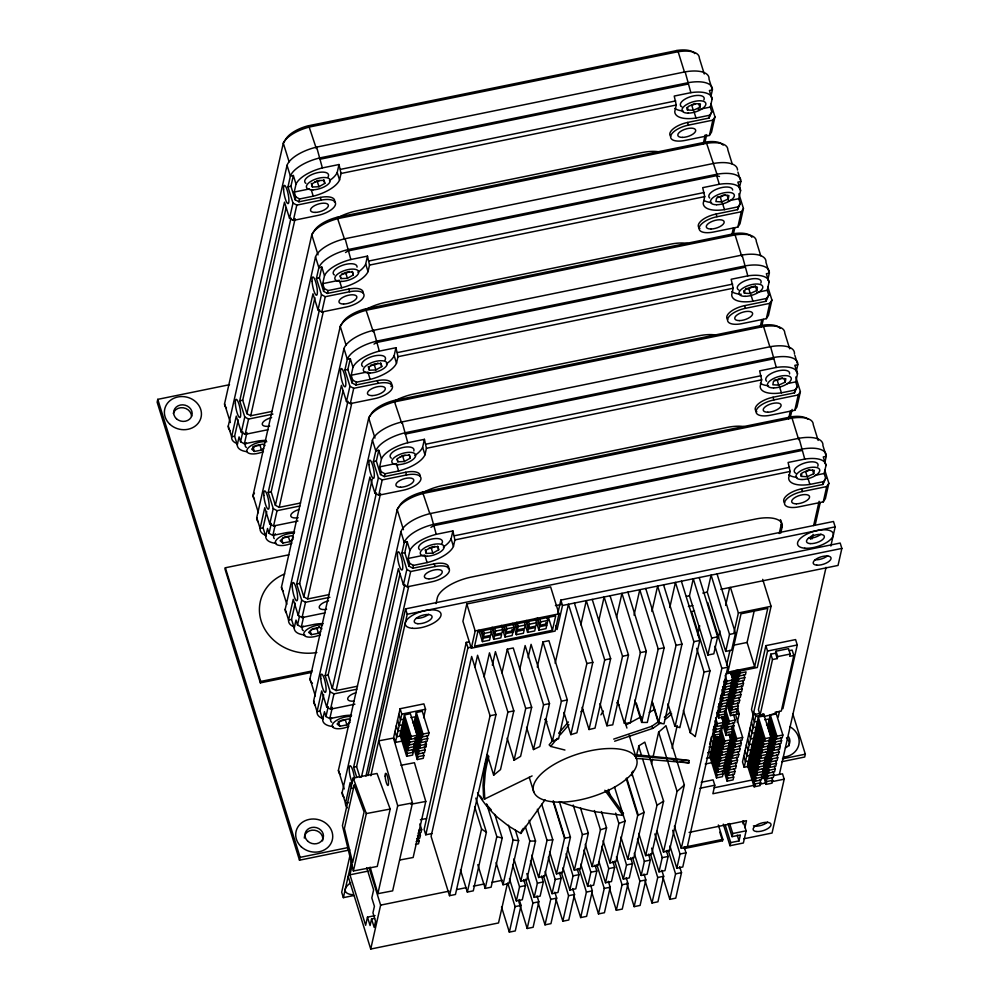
<?xml version="1.0" encoding="UTF-8"?>
<svg xmlns="http://www.w3.org/2000/svg" width="999" height="999" viewBox="0 0 999 999"><rect width="100%" height="100%" fill="white"/><g stroke="black" fill="none" stroke-linecap="round" stroke-linejoin="round"><path stroke-width="1.5" d="M636.463 758.403L688.948 762.886L688.985 760.576L680.319 759.402A119.231 1.711 5 0 0 643.219 755.494L634.877 754.682M687.449 109.977L688.049 106.606L694.542 103.596L700.424 103.946L699.824 107.318L693.331 110.327L687.449 109.977L686.688 107.542M728.296 198.913L728.895 195.554L723.014 195.192L716.52 198.214L715.908 201.573L721.802 201.935L728.296 198.913L727.16 195.28M744.38 293.182L744.992 289.81L751.473 286.8L757.367 287.15L756.767 290.522L750.274 293.531L744.38 293.182L743.631 290.746M785.239 382.118L785.838 378.758L779.944 378.396L773.451 381.418L772.851 384.777L778.745 385.139L785.239 382.118L784.103 378.484M801.323 476.386L801.922 473.014L808.416 470.005L814.31 470.354L813.698 473.726L807.217 476.735L801.323 476.386L800.574 473.963M559.777 801.66A119.231 55.444 19.9 0 0 595.529 811.762L623.001 815.421L623.451 813.423L607.117 790.771M789.372 650.636L792.145 650.074L793.818 655.469L789.66 656.318L790.172 654.045L788.498 648.663L776.023 651.211L775.574 653.196L770.816 654.158L758.428 709.677L760.102 715.072L764.26 714.223L763.748 716.483L776.098 713.96L776.548 711.975M760.102 715.072L772.489 659.552L770.816 654.158M475.811 798.101L486.401 832.179L473.289 890.833L467.345 892.057L460.427 869.829M529.095 820.279L535.539 841.021L526.773 879.919L520.829 881.13L529.845 841.096L525.237 826.273M598.688 621.166L604.12 596.977L622.539 656.256L606.917 725.786L612.749 724.837L628.483 655.032L610.064 595.766M541.745 804.245L552.797 839.809L544.605 876.273L538.661 877.484L531.755 855.256M651.51 763.923L652.534 759.365M653.209 756.343L658.641 732.08A119.505 49.825 -17.3 0 0 665.933 725.649L684.352 784.914L669.417 850.786L663.473 851.997L657.03 831.255M663.473 851.997L677.06 791.358L658.641 732.08M694.53 610.963L691.558 611.563L709.977 670.841L695.229 736.663A119.505 49.825 -17.3 0 0 690.272 732.729L683.366 710.501M707.704 602.534L727.809 667.195L687.25 847.14L681.306 848.351L721.865 668.406L714.959 646.178M229.508 384.69L157.78 399.35L157.143 402.172L299.488 860.189L349.85 849.912M230.357 422.552L224.55 403.871L283.304 143.157L285.702 139.361A24.825 10.352 -17.3 0 1 307.492 125.961L677.934 50.312A24.825 10.352 -17.3 0 1 693.318 52.285M229.121 429.52A29.92 12.475 -17.3 0 1 228.284 426.024L287.038 165.322A29.92 12.475 -17.3 0 1 316.658 147.103L685.152 71.853A29.92 12.475 -17.3 0 1 709.028 79.146L712.374 89.922L710.863 96.641M267.969 429.707L245.13 434.378L241.321 432.28L244.767 416.983L239.735 400.811L284.503 202.173L289.535 218.331L293.344 220.417L317.707 215.447A16.758 6.993 -17.3 0 0 335.477 204.508A16.758 6.993 -17.3 0 0 321.154 200.137L296.79 205.12L292.982 203.034L287.962 186.863L290.384 176.099L287.038 165.322M246.803 451.66A27.935 11.651 -17.3 0 1 237.275 444.817L234.603 436.201L238.262 419.942M272.103 411.401L250.712 415.771L246.903 413.686L242.707 400.212L286.114 207.63M334.503 202.31A16.758 6.993 -17.3 0 0 320.317 197.44L298.926 201.81L295.117 199.725L290.934 186.251L293.356 175.487L290.384 176.099A29.92 12.475 -17.3 0 1 320.005 157.879L688.511 82.63A29.92 12.475 -17.3 0 1 712.374 89.922L709.402 90.522L712.087 99.151L710.301 107.08L711.8 111.925L709.028 118.069L687.637 122.44A16.758 6.993 -17.3 0 0 670.654 136.314M237.275 444.817L239.073 436.888L240.572 441.733L244.38 443.818L258.054 441.034A27.935 11.651 -17.3 0 1 266.184 440.422M295.117 199.725L295.754 196.89L294.243 192.045L296.029 184.116L293.356 175.487M289.535 218.331L292.982 203.034M240.572 441.733L242.807 431.818M246.903 413.686L290.984 218.069M245.13 434.378L248.576 419.068L272.939 414.098M293.344 220.417L296.79 205.12M244.38 443.818L246.94 432.492M250.712 415.771L295.13 218.631M298.926 201.81L299.563 198.976L313.236 196.191A27.935 11.651 -17.3 0 0 339.56 179.995L341.034 173.476L339.011 164.523L322.365 167.919A27.935 11.651 -17.3 0 0 296.029 184.116M288.811 554.807L225.349 567.769L225.025 569.18L260.364 682.879L311.738 672.389M322.365 167.919L316.658 147.103M265.934 535.327A29.92 12.475 -17.3 0 1 260.102 528.409L256.755 517.632L315.509 256.918A29.92 12.475 -17.3 0 1 345.13 238.711L713.623 163.449A29.92 12.475 -17.3 0 1 737.524 169.992M339.56 179.995L337.212 172.452L339.011 164.523M297.964 521.003L273.589 525.973L269.78 523.888L273.239 508.591L268.207 492.42L312.974 293.768L318.007 309.94L321.815 312.025L346.178 307.043A16.758 6.993 -17.3 0 0 363.948 296.116A16.758 6.993 -17.3 0 0 349.625 291.745L325.262 296.715L321.453 294.63L316.421 278.471L318.856 267.695L315.509 256.918M276.423 543.394A27.935 11.651 -17.3 0 1 265.746 536.426L263.074 527.797L266.733 511.55M300.574 502.997L279.183 507.367L275.374 505.282L271.179 491.808L314.922 297.714M363.186 292.944A16.758 6.993 -17.3 0 0 348.788 289.048L327.397 293.419L323.589 291.333L319.393 277.859L321.828 267.095L318.856 267.695A29.92 12.475 -17.3 0 1 348.476 249.488L716.97 174.226A29.92 12.475 -17.3 0 1 740.846 181.518L739.335 188.249M265.746 536.426L267.545 528.483L269.043 533.341L272.852 535.427L286.526 532.629A27.935 11.651 -17.3 0 1 294.655 532.03M323.589 291.333L324.225 288.499L322.714 283.654L324.5 275.712L321.828 267.095M318.007 309.94L321.453 294.63M269.043 533.341L271.278 523.426M275.374 505.282L319.455 309.665M273.589 525.973L277.048 510.676L299.887 506.006M321.815 312.025L325.262 296.715M272.852 535.427L275.087 525.511M279.183 507.367L323.264 311.75M327.397 293.419L328.034 290.584L341.708 287.787A27.935 11.651 -17.3 0 0 368.032 271.603L369.505 265.085L367.47 256.119L350.836 259.528A27.935 11.651 -17.3 0 0 324.5 275.712M282.118 589.522A27.935 11.651 -17.3 0 1 281.493 587.075L340.247 326.361L342.645 322.565A24.825 10.352 -17.3 0 1 364.435 309.166L734.877 233.516A24.825 10.352 -17.3 0 1 751.223 236.326M260.364 682.879L260.689 681.455L225.349 567.769M286.064 612.724A29.92 12.475 -17.3 0 1 285.214 609.24L343.968 348.526A29.92 12.475 -17.3 0 1 373.589 330.307L742.095 255.057A29.92 12.475 -17.3 0 1 765.971 262.35L769.317 273.127L767.806 279.857M368.032 271.603L365.684 264.061L367.47 256.119M324.912 612.911L302.06 617.582L298.251 615.496L301.698 600.187L296.678 584.028L341.446 385.377L346.478 401.536L350.287 403.621L374.65 398.651A16.758 6.993 -17.3 0 0 392.42 387.724A16.758 6.993 -17.3 0 0 378.097 383.341L353.733 388.324L349.925 386.238L344.892 370.067L347.327 359.303L343.968 348.526M304.895 634.989A27.935 11.651 -17.3 0 1 294.218 628.021L291.546 619.405L295.204 603.146M329.046 594.605L307.642 598.975L303.833 596.89L299.65 583.416L343.057 390.834M390.971 386.513A16.758 6.993 -17.3 0 0 377.26 380.656L355.869 385.027L352.06 382.929L347.864 369.468L350.299 358.691L347.327 359.303A29.92 12.475 -17.3 0 1 376.948 341.084L745.441 265.834A29.92 12.475 -17.3 0 1 769.317 273.127L766.345 273.726L769.03 282.355L767.232 290.284L768.743 295.13L765.971 301.273L744.58 305.644A16.758 6.993 -17.3 0 0 727.597 319.518M294.218 628.021L296.004 620.092L297.515 624.937L301.323 627.035L314.997 624.238A27.935 11.651 -17.3 0 1 323.127 623.626M352.06 382.929L352.697 380.095L351.186 375.249L352.972 367.32L350.299 358.691M346.478 401.536L349.925 386.238M297.515 624.937L299.438 616.445M303.833 596.89L347.927 401.273M302.06 617.582L305.519 602.272L329.882 597.302M350.287 403.621L353.733 388.324M301.323 627.035L303.559 617.107M307.642 598.975L351.735 403.359M355.869 385.027L356.506 382.192L370.167 379.395A27.935 11.651 -17.3 0 0 396.503 363.199L397.977 356.693L395.941 347.727L379.308 351.124A27.935 11.651 -17.3 0 0 352.972 367.32M315.322 695.916L309.965 678.683L368.718 417.969L371.116 414.173A24.825 10.352 -17.3 0 1 392.907 400.774L763.336 325.125A24.825 10.352 -17.3 0 1 780.069 328.396M322.877 718.531A29.92 12.475 -17.3 0 1 317.045 711.613L313.686 700.836L372.44 440.122A29.92 12.475 -17.3 0 1 402.06 421.915L770.566 346.653A29.92 12.475 -17.3 0 1 794.442 353.946M396.503 363.199L394.155 355.656L395.941 347.727M354.907 704.208L330.532 709.178L326.723 707.092L330.169 691.795L325.15 675.624L369.917 476.973L374.937 493.144L378.746 495.229L403.121 490.247A16.758 6.993 -17.3 0 0 420.891 479.32A16.758 6.993 -17.3 0 0 406.568 474.95L382.205 479.92L378.396 477.834L373.364 461.675L375.799 450.899L372.44 440.122M333.354 726.598A27.935 11.651 -17.3 0 1 322.689 719.63L320.017 711.013L323.676 694.755M357.517 686.213L336.114 690.571L332.305 688.486L328.122 675.024L372.202 479.395M420.129 476.148A16.758 6.993 -17.3 0 0 405.731 472.252L384.34 476.623L380.519 474.537L376.336 461.063L378.771 450.299L375.799 450.899A29.92 12.475 -17.3 0 1 405.419 432.692L773.913 357.43A29.92 12.475 -17.3 0 1 797.789 364.722L796.265 371.453M322.689 719.63L324.475 711.7L325.986 716.545L329.795 718.631L343.469 715.846A27.935 11.651 -17.3 0 1 351.598 715.234M380.519 474.537L381.168 471.703L379.657 466.858L381.443 458.916L378.771 450.299M374.937 493.144L378.396 477.834M325.986 716.545L328.221 706.63M332.305 688.486L376.398 492.869M330.532 709.178L333.978 693.88L356.83 689.21M378.746 495.229L382.205 479.92M329.795 718.631L332.355 707.292M336.114 690.571L380.544 493.444M384.34 476.623L384.977 473.788L398.638 471.004A27.935 11.651 -17.3 0 0 424.975 454.807L426.436 448.289L424.413 439.335L407.779 442.732A27.935 11.651 -17.3 0 0 381.443 458.916M299.488 860.189L300.125 857.354L157.78 399.35M407.779 442.732L402.06 421.915L401.748 423.326L394.081 400.462M344.243 788.96L338.436 770.279L397.19 509.565L399.575 505.781A24.825 10.352 -17.3 0 1 421.378 492.37L791.807 416.72A24.825 10.352 -17.3 0 1 807.716 419.093M342.994 795.928A29.92 12.475 -17.3 0 1 342.158 792.444L400.911 531.73A29.92 12.475 -17.3 0 1 430.532 513.511L799.038 438.261A29.92 12.475 -17.3 0 1 822.914 445.554L826.26 456.331L824.737 463.061M424.975 454.807L422.627 447.265L424.413 439.335M356.818 777.509L353.621 767.232L398.389 568.581L403.409 584.74L407.217 586.825L431.593 581.855A16.758 6.993 -17.3 0 0 449.363 570.928A16.758 6.993 -17.3 0 0 435.04 566.545L410.664 571.528L406.855 569.442L401.835 553.271L404.258 542.507L400.911 531.73M353.171 777.996L342.432 825.624L353.384 870.978L377.26 866.445L390.184 809.053L377.035 773.476L353.171 777.996L366.321 813.573L353.384 870.978M359.94 777.397L356.593 766.62L399.987 574.038M448.389 568.718A16.758 6.993 -17.3 0 0 434.203 563.861L412.799 568.231L408.991 566.133L404.807 552.672L407.23 541.895L404.258 542.507A29.92 12.475 -17.3 0 1 433.878 524.288L802.384 449.038A29.92 12.475 -17.3 0 1 826.26 456.331L823.288 456.93L825.961 465.559L824.175 473.489L825.686 478.346L822.914 484.478L801.51 488.848A16.758 6.993 -17.3 0 0 784.54 502.722M408.991 566.133L409.627 563.311L408.129 558.453L409.915 550.524L407.23 541.895M403.409 584.74L406.855 569.442M361.463 777.06L404.857 584.477M407.217 586.825L410.664 571.528M365.959 776.111L408.666 586.563M412.799 568.231L413.449 565.397L427.11 562.599A27.935 11.651 -17.3 0 0 453.446 546.416L454.907 539.897L452.884 530.931L436.238 534.328A27.935 11.651 -17.3 0 0 409.915 550.524M350.224 854.37L341.683 892.257L343.369 897.651L353.771 895.529M367.982 775.574L405.557 608.878L833.491 521.49L835.164 526.873L830.843 546.028M343.369 897.651L351.573 861.25M370.829 775.761L407.23 614.273L405.557 608.878M375.05 915.608L367.482 917.157L365.646 925.286L349.95 874.812L352.285 864.497M423.651 717.757L425.562 709.253L423.888 703.87L400.112 708.728L393.731 737.062L395.404 742.444L402.834 740.933M395.404 742.444L401.785 714.11L400.112 708.728M404.445 714.922L403.808 717.757L410.502 739.31L416.446 738.099L417.082 735.264L410.389 713.711L404.445 714.922L411.138 736.475L410.502 739.31M436.014 603.596L437.387 597.539A32.055 13.362 -17.3 0 1 470.292 577.297L755.581 519.043A31.044 12.937 -17.3 0 1 782.117 527.135L780.743 533.191M453.446 546.416L451.098 538.873L452.884 530.931M416.333 712.487L415.696 715.321L422.39 736.875L428.334 735.664L428.971 732.829L422.277 711.276L416.333 712.487L423.027 734.053L422.39 736.875M406.668 756.305L407.305 753.483L400.611 731.917L399.975 734.752L406.668 756.305L412.612 755.094L413.249 752.259L412.362 749.387M407.954 750.649L408.591 747.814L401.885 726.261L401.248 729.095L407.954 750.649L413.886 749.425L414.535 746.59L413.636 743.718M409.228 744.979L409.865 742.145L403.159 720.591L402.522 723.426L409.228 744.979L415.172 743.768L415.809 740.933L414.91 738.049M374.6 918.368L371.566 918.993L370.092 925.549L367.482 917.157M377.884 893.668L397.702 805.731L378.696 740.858L393.469 738.061L412.462 802.934L392.657 890.858L377.884 893.668L370.117 867.12M507.392 883.578L498.526 922.951L370.729 949.05L380.631 905.131L369.118 868.056M422.964 752.634L423.863 755.506L423.226 758.341L417.282 759.552L417.919 756.718L413.898 743.78M424.25 746.965L425.137 749.837L424.5 752.672L418.556 753.883L419.193 751.048L415.172 738.111M425.524 741.295L426.423 744.168L425.774 747.002L419.83 748.214L420.479 745.379L413.773 723.825L416.745 723.226M421.116 742.544L421.753 739.71L415.047 718.156L414.41 720.991L421.116 742.544L427.06 741.333L427.697 738.498L426.798 735.626M466.808 603.995L462.912 621.278L471.291 648.214L555.094 631.106L558.99 613.823L550.611 586.875L466.808 603.995L475.187 630.931L471.291 648.214M401.024 765.271L414.448 762.724L425.786 801.435L413.149 857.492L399.725 860.027M418.231 838.099L419.13 840.971L418.494 843.805L415.522 844.405M419.068 830.993L420.404 835.301L419.767 838.136L416.795 838.748M419.892 823.888L421.678 829.632L421.041 832.467L418.069 833.079M469.28 641.77L466.258 642.382L424.113 829.407L425.786 834.802L431.855 833.566M425.786 834.802L467.932 647.764L466.258 642.382M474.862 667.357L477.584 655.257L496.003 714.535L455.457 894.48L449.513 895.691L431.093 836.425L471.64 656.48L490.059 715.746L449.513 895.691M483.179 638.224L490.309 636.763L489.547 640.159L482.417 641.62L483.179 638.224L480.981 631.131M484.265 633.403L491.396 631.942L490.634 635.352L483.504 636.8L484.265 633.403L483.379 630.569M484.053 676.872L489.473 652.834L507.892 712.1L493.668 775.199L500.499 769.605L513.836 710.888L495.417 651.623L492.332 665.172M494.468 635.913L501.61 634.452L500.836 637.861L493.706 639.31L494.468 635.913L491.833 627.409M495.554 631.093L502.697 629.645L501.923 633.041L494.792 634.502L495.554 631.093L494.68 628.259M512.012 629.32L512.899 632.155L512.137 635.551L504.994 637.012L505.769 633.603L503.558 626.523M506.855 628.796L513.986 627.335L513.211 630.731L506.081 632.192L506.855 628.796L505.969 625.961M501.96 672.876L507.305 649.188L513.249 647.976L531.668 707.255L520.604 756.355L514.048 760.264L507.142 738.036M517.057 631.306L524.188 629.845L523.426 633.241L516.296 634.702L517.057 631.306L514.86 624.213M518.144 626.485L525.274 625.024L524.512 628.433L517.382 629.882L518.144 626.485L516.82 622.227M467.345 892.057L481.555 828.958L474.65 806.73M528.346 628.995L535.489 627.534L534.715 630.943L527.584 632.392L528.346 628.995L526.148 621.902M529.433 624.175L536.563 622.727L535.801 626.123L528.671 627.584L529.433 624.175L528.558 621.341M519.755 669.405L525.137 645.554L543.556 704.819L533.478 749.55L539.822 746.553L549.5 703.608L531.081 644.343L528.071 657.667M545.891 622.402L546.778 625.237L546.016 628.633L538.873 630.094L539.647 626.685L537 618.181M546.977 617.582L547.864 620.416L547.09 623.813L539.959 625.274L540.734 621.878L539.847 619.03M494.817 814.385L502.185 838.086L491.121 887.199L485.177 888.411L496.84 836.613L486.713 804.008M514.048 760.264L525.724 708.466L507.305 649.188M537.275 667.12L542.969 641.907L548.913 640.696L567.332 699.962L558.566 738.86L552.347 741.233L545.442 719.005M552.435 630.294L555.694 615.846L477.834 631.743L474.575 646.191L552.435 630.294L548.476 617.532M557.792 613.636L560.839 600.087L840.184 543.044L841.857 548.426L838.036 565.434L720.828 589.36M560.839 600.087L562.512 605.481L557.092 629.557L555.831 625.524M712.087 99.151A27.935 11.651 -17.3 0 0 690.871 92.67L674.225 96.066L676.248 105.02L674.775 111.538A27.935 11.651 -17.3 0 0 696.003 118.019L709.665 115.235L711.8 111.925M515.397 830.244L518.618 840.621L508.941 883.553L502.997 884.764L513.086 840.047L508.479 825.224M555.157 663.261L568.456 604.258L586.875 663.536L570.854 734.64L576.91 732.804L592.819 662.325L574.4 603.046M690.871 92.67L685.152 71.853M519.193 899.487L521.028 905.419L515.284 930.918L509.34 932.142L515.084 906.63L507.717 882.929M523.663 879.657L525.499 885.589L522.302 899.749L516.358 900.961L519.555 886.8L512.649 864.572M552.347 741.233L561.388 701.186L542.969 641.907M580.831 624.837L586.288 600.624L604.707 659.889L589.023 729.532L595.004 728.146L610.651 658.678L592.232 599.412M703.196 143.981L705.244 134.877M709.028 118.069L709.665 115.235M537.012 895.853L538.861 901.772L533.116 927.284L527.172 928.496L532.917 902.996L525.549 879.282M541.483 876.011L543.331 881.942L540.134 896.115L534.19 897.327L537.387 883.153L530.481 860.926M538.661 877.484L547.027 840.371L537.362 809.252M704.982 142.195L706.693 134.615M712.836 120.155L688.473 125.125A16.758 6.993 -17.3 0 0 670.704 136.051A16.758 6.993 -17.3 0 0 685.027 140.434L709.39 135.452L712.836 120.155L714.972 116.846L710.863 103.621M714.972 116.846L711.525 132.155L709.39 135.452M740.559 190.747A27.935 11.651 -17.3 0 0 719.33 184.266L702.697 187.662L704.72 196.628L703.246 203.147A27.935 11.651 -17.3 0 0 724.475 209.628L738.136 206.83L740.271 203.534L738.773 198.689L740.559 190.747L737.874 182.13L740.846 181.518M554.845 892.207L556.693 898.138L550.948 923.638L545.004 924.849L550.749 899.35L543.381 875.636M559.315 872.377L561.163 878.296L557.966 892.469L552.022 893.68L555.219 879.52L548.314 857.292M559.378 801.598L570.429 837.162L562.437 872.626L556.493 873.85L564.522 838.198L553.009 801.161M616.52 617.432L621.952 593.344L640.371 652.609L624.425 723.388L630.207 722.901L646.316 651.398L627.896 592.12M572.677 888.573L574.525 894.492L568.768 920.004L562.824 921.215L568.581 895.703L561.213 872.002M577.147 868.73L578.995 874.662L575.799 888.823L569.855 890.047L573.051 875.873L566.146 853.646M580.506 808.004L588.336 833.191L580.269 868.993L574.325 870.204L582.392 834.652L573.176 805.019M634.04 615.172L639.785 589.697L658.204 648.963L641.658 722.414L647.315 722.452L664.148 647.752L645.729 588.486M732.005 234.066L733.366 227.997M699.912 228.559A16.758 6.993 -17.3 0 1 701.148 220.879A16.758 6.993 -17.3 0 1 716.108 214.036L737.499 209.665L738.136 206.83M733.453 233.803L734.814 227.735M740.271 203.534L737.499 209.665M590.509 884.927L592.357 890.858L586.6 916.358L580.656 917.569L586.413 892.07L579.045 868.356M594.979 865.084L596.828 871.016L593.631 885.189L587.687 886.4L590.884 872.227L583.965 849.999M601.485 811.55L606.555 827.859L598.101 865.346L592.157 866.558L600.449 829.794L594.455 810.526M741.308 211.751L716.945 216.733A16.758 6.993 -17.3 0 0 699.175 227.66A16.758 6.993 -17.3 0 0 713.498 232.03L737.861 227.06L741.308 211.751L743.443 208.454L738.873 193.756M651.885 611.488L657.617 586.051L676.036 645.329L658.503 723.126L664.01 723.825L681.98 644.118L663.561 584.84M743.443 208.454L739.997 223.751L737.861 227.06M769.03 282.355A27.935 11.651 -17.3 0 0 747.801 275.874L731.168 279.27L733.191 288.224L731.718 294.742A27.935 11.651 -17.3 0 0 752.934 301.223L766.608 298.439L768.743 295.13M608.341 881.28L610.177 887.212L604.432 912.711L598.488 913.935L604.245 888.423L596.865 864.722M612.812 861.45L614.647 867.382L611.463 881.543L605.519 882.754L608.716 868.593L601.798 846.365M614.51 786.937L625.099 821.016L615.933 861.712L609.989 862.924L618.881 823.476L615.646 813.111M747.801 275.874L742.095 255.057M631.905 775.611L632.904 771.166M636.251 756.343L638.985 745.729A119.505 49.825 -17.3 0 0 644.805 742.107L663.598 801.123L651.598 854.42L645.654 855.644L638.736 833.416M669.78 607.554L675.449 582.417L693.868 641.683L675.174 726.186A119.505 49.825 -17.3 0 1 679.832 727.672L699.812 640.471L681.38 581.206M626.173 877.646L628.009 883.566L622.265 909.078L616.321 910.289L622.065 884.789L614.697 861.076M630.644 857.804L632.479 863.735L629.295 877.909L623.351 879.12L626.535 864.947L620.092 844.205M631.63 772.352L644.068 812.349L633.766 858.066L627.822 859.277L637.687 815.484L626.173 778.446M707.866 655.044L689.447 595.779L693.269 578.771L711.7 638.049L707.866 655.044L713.81 653.833L717.644 636.825L699.213 577.559M760.476 325.674L761.837 319.605M765.971 301.273L766.608 298.439M761.588 326.923L763.286 319.343M769.779 303.359L745.416 308.329A16.758 6.993 -17.3 0 0 727.634 319.268A16.758 6.993 -17.3 0 0 741.957 323.639L766.333 318.656L769.779 303.359L771.915 300.062L767.806 286.825M644.005 874L645.841 879.932L640.097 905.431L634.153 906.642L639.897 881.143L632.529 857.429M648.476 854.17L650.312 860.089L647.127 874.262L641.183 875.474L644.367 861.313L637.462 839.085M645.654 855.644L657.005 805.231L642.732 759.302M771.915 300.062L768.468 315.359L766.333 318.656M672.09 748.251L677.197 725.574M697.652 634.84L699.687 625.774M725.699 651.41L707.267 592.132L711.101 575.137L729.532 634.402L725.699 651.41L731.643 650.187L735.464 633.191L717.045 573.913M797.489 373.951A27.935 11.651 -17.3 0 0 776.273 367.47L759.64 370.866L761.663 379.832L760.189 386.351A27.935 11.651 -17.3 0 0 781.405 392.832L795.079 390.035L797.214 386.738L795.704 381.893L797.489 373.951L794.817 365.334L797.789 364.722M776.273 367.47L770.566 346.653M661.837 870.366L663.673 876.285L657.929 901.797L651.985 903.009L657.729 877.497L650.361 853.795M666.308 850.524L668.144 856.455L664.947 870.616L659.003 871.84L662.2 857.666L654.832 833.953M690.272 732.729L704.033 672.052L696.665 648.339M718.244 638.286L719.917 630.819M725.636 605.444L729.682 587.524M679.67 866.72L681.505 872.651L675.761 898.151L669.817 899.362L675.561 873.863L668.194 850.149M684.14 846.877L685.976 852.809L682.779 866.982L676.835 868.193L680.032 854.02L672.664 830.319M726.61 665.222L729.982 650.299M734.015 632.379L738.386 612.974L730.456 587.449M709.702 744.193L710.339 741.358L714.797 740.446M710.651 739.934L711.3 737.1M713.411 752.896L710.439 753.496L709.802 756.33L716.495 777.884L722.439 776.673L723.076 773.838L722.19 770.966M719.867 730.956L720.754 733.828L720.117 736.663L714.173 737.874L714.809 735.039L713.024 729.295M721.141 725.286L722.027 728.159L721.39 730.993L715.446 732.205L716.083 729.37L714.747 725.062M721.528 716.745L723.313 722.489L722.677 725.324L716.733 726.535L717.369 723.701L715.584 717.956M724.337 711.113L725.224 713.985L724.587 716.82L718.643 718.044L719.28 715.209L717.944 710.888M725.611 705.444L726.498 708.328L725.861 711.163L719.917 712.374L720.554 709.54L718.768 703.796M726.885 699.787L727.784 702.659L727.147 705.494L721.203 706.705L721.84 703.87L720.054 698.126M728.159 694.118L729.058 696.99L728.421 699.824L722.477 701.036L723.114 698.201L721.778 693.893M729.445 688.448L730.331 691.32L729.695 694.155L723.751 695.366L724.387 692.532L722.602 686.788M730.719 682.779L731.618 685.651L730.968 688.486L725.024 689.697L725.674 686.862L723.888 681.118M730.656 672.802L732.891 679.982L732.255 682.816L726.31 684.028L726.947 681.193L725.162 675.449M788.598 418.793L790.309 411.213M755.531 410.377A16.758 6.993 -17.3 0 1 773.039 397.24L794.442 392.869L795.079 390.035M790.396 417.008L792.107 409.428M797.214 386.738L794.442 392.869M798.251 394.955L773.888 399.937A16.758 6.993 -17.3 0 0 756.106 410.864A16.758 6.993 -17.3 0 0 770.429 415.234L794.804 410.264L798.251 394.955L800.386 391.658L795.816 376.96M800.386 391.658L796.94 406.968L794.804 410.264M701.223 782.279L713.111 779.857L714.784 785.239L712.874 793.743L755.356 785.064M716.495 777.884L717.132 775.049L710.439 753.496M717.769 772.215L718.406 769.38L711.713 747.826L711.076 750.661L717.769 772.215L723.713 771.003L724.35 768.169L723.463 765.296M719.055 766.545L719.692 763.723L712.986 742.17L712.349 744.992L719.055 766.545L724.999 765.334L725.636 762.499L724.737 759.627M720.329 760.888L720.966 758.054L714.273 736.5L713.623 739.335L720.329 760.888L726.273 759.665L726.91 756.83L726.011 753.958M727.297 748.288L728.184 751.173L727.547 754.008L721.603 755.219L722.24 752.384L717.332 736.575M728.571 742.632L729.47 745.504L728.82 748.338L722.876 749.55L723.526 746.715L719.954 735.214M728.958 734.09L730.744 739.834L730.107 742.669L724.163 743.88L724.799 741.046L720.779 728.109M731.755 728.521L732.642 731.405L732.005 734.24L726.061 735.451L726.698 732.617L721.79 716.807M733.029 722.864L733.915 725.736L733.278 728.571L727.334 729.782L727.971 726.947L724.4 715.446M733.416 714.322L735.202 720.067L734.552 722.901L728.621 724.113L729.258 721.278L725.686 709.789M737.549 708.441L739.223 713.823L730.531 715.609L731.168 712.774L727.147 699.849M737.499 703.021L738.386 705.893L737.749 708.728L731.805 709.939L732.442 707.105L728.421 694.18M738.773 697.352L739.672 700.224L739.023 703.059L733.091 704.27L733.728 701.448L729.707 688.511M740.047 691.683L740.946 694.555L740.309 697.389L734.365 698.613L735.002 695.779L730.981 682.841M741.333 686.013L742.22 688.898L741.583 691.733L735.639 692.944L736.275 690.109L730.918 672.864M742.607 680.356L743.493 683.229L742.856 686.063L736.912 687.275L737.549 684.44L733.541 671.503M743.88 674.687L744.779 677.559L744.143 680.394L738.199 681.605L738.835 678.771L736.151 670.154M740.109 673.101L746.053 671.89L745.416 674.725L739.472 675.936L740.109 673.101L739.223 670.229M754.632 666.695L767.781 608.329L741.033 613.786L727.884 672.165L754.632 666.695L747.09 642.457L754.183 611.013M825.961 465.559A27.935 11.651 -17.3 0 0 804.744 459.078L788.099 462.475L790.134 471.441L788.661 477.959A27.935 11.651 -17.3 0 0 809.877 484.428L823.551 481.643L825.686 478.346M736.475 714.397L737.112 711.563L736.226 708.691M779.232 533.528L781.268 524.45A31.044 12.937 -17.3 0 0 781.131 521.116M737.299 722.327L739.223 713.823M732.791 774.2L733.691 777.085L733.054 779.907L727.11 781.131L727.747 778.296L723.726 765.359M734.078 768.543L734.964 771.415L734.327 774.25L728.383 775.461L729.02 772.627L724.999 759.69M735.351 762.874L736.238 765.746L735.601 768.581L729.657 769.792L730.294 766.957L726.285 754.02M736.625 757.205L737.524 760.077L736.887 762.911L730.943 764.123L731.58 761.288L727.559 748.363M737.899 751.535L738.798 754.407L738.161 757.242L732.217 758.453L732.854 755.619L728.833 742.694M739.185 745.866L740.072 748.738L739.435 751.573L733.491 752.784L734.128 749.949L729.22 734.153M740.459 740.197L741.358 743.069L740.709 745.903L734.764 747.115L735.414 744.292L731.83 732.791M735.926 715.846L742.632 737.399L741.995 740.234L736.051 741.458L736.688 738.623L732.667 725.686M804.744 459.078L799.038 438.261L798.713 439.672L792.02 418.119L790.659 416.883M762.699 579.358L771.078 606.293L757.279 667.507L726.073 673.875M782.891 708.741L797.264 644.979L795.591 639.585L765.871 645.654L751.498 709.415L753.171 714.809L759.115 713.586M684.278 848.563L722.489 840.771L722.814 839.347L718.343 824.974M753.683 712.299L742.507 761.9L744.18 767.282L748.638 766.37M753.171 714.809L767.544 651.048L765.871 645.654M744.18 767.282L755.681 716.271L754.844 713.586M752.359 756.156L749.387 756.755L748.75 759.59L755.456 781.143L761.4 779.932L762.037 777.097L761.138 774.225M757.467 733.478L754.495 734.09L753.858 736.925L760.564 758.478L766.508 757.267L767.145 754.432L766.245 751.56M758.328 717.082L757.692 719.917L764.397 741.47L770.341 740.259L770.978 737.424L764.272 715.871L758.328 717.082L765.034 738.636L764.397 741.47M743.044 820.878L746.128 830.806L743.381 842.994L729.994 845.716L730.706 842.607L725.336 825.361M730.706 842.607L739.023 840.908L740.359 834.952L732.042 836.65L732.742 833.541L729.62 823.476M772.489 659.552L777.247 658.578L777.697 656.593L776.023 651.211M742.894 823.788L743.543 820.953M744.892 827.759L746.49 820.666L689.073 832.404M754.17 786.812L754.807 783.978L748.114 762.424L747.477 765.259L754.17 786.812L760.114 785.601L760.751 782.766L759.864 779.894M755.456 781.143L756.093 778.308L749.387 756.755M756.73 775.474L757.367 772.652L750.674 751.098L750.024 753.92L756.73 775.474L762.674 774.262L763.311 771.428L762.412 768.556M758.004 769.817L758.641 766.982L751.947 745.429L751.31 748.263L758.004 769.817L763.948 768.593L764.585 765.758L763.698 762.886M759.277 764.148L759.927 761.313L753.221 739.76L752.584 742.594L759.277 764.148L765.222 762.936L765.871 760.102L764.972 757.217M760.564 758.478L761.201 755.644L754.495 734.09M761.837 752.809L762.474 749.974L755.781 728.421L755.144 731.256L761.837 752.809L767.781 751.598L768.418 748.763L767.532 745.891M763.111 747.14L763.748 744.305L757.055 722.752L756.418 725.586L763.111 747.14L769.055 745.928L769.692 743.094L768.805 740.222M810.576 539.21L811.263 536.176M813.648 525.561L819.118 501.298M822.914 484.478L823.551 481.643M812.025 538.936L813.049 534.39M815.109 525.287L820.229 502.547M826.722 486.563L802.347 491.545A16.758 6.993 -17.3 0 0 784.577 502.472A16.758 6.993 -17.3 0 0 798.9 506.843L823.276 501.86L826.722 486.563L828.858 483.266L824.749 470.029M828.858 483.266L825.411 498.563L823.276 501.86M778.171 717.095L779.457 711.425M793.818 655.469L781.305 711.013L774.999 712.337M771.752 777.472L772.639 780.344L772.002 783.179L766.058 784.39L766.695 781.555L762.687 768.618M773.026 771.802L773.925 774.675L773.288 777.509L767.344 778.721L767.981 775.886L763.96 762.949M774.3 766.133L775.199 769.005L774.562 771.84L768.618 773.051L769.255 770.217L765.234 757.292M775.586 760.464L776.473 763.336L775.836 766.171L769.892 767.382L770.529 764.547L766.508 751.623M776.86 754.794L777.746 757.667L777.11 760.501L771.166 761.713L771.815 758.878L767.794 745.953M778.134 749.125L779.033 751.997L778.396 754.832L772.452 756.043L773.089 753.221L769.068 740.284M779.42 743.456L780.306 746.328L779.67 749.163L773.726 750.386L774.362 747.552L767.669 725.998M774.999 744.717L775.636 741.882L768.943 720.329L768.306 723.164L774.999 744.717L780.943 743.506L781.58 740.671L780.694 737.786M776.285 739.048L776.922 736.213L770.217 714.66L769.58 717.494L776.285 739.048L782.217 737.836L782.866 735.002L776.161 713.448M779.395 774.35L826.048 567.345M773.413 775.649L782.517 773.788L784.19 779.183L772.052 833.029L743.83 838.785M792.856 714.035L805.331 754.183L804.694 757.017L781.792 761.7M600.923 714.884L603.246 710.926M254.458 493.206L253.022 495.467L258.379 512.712M521.653 830.731L523.439 828.246M477.522 792.657A119.231 98.676 -1.1 0 0 497.989 817.719L508.853 826.21L520.904 833.466L545.054 799.812M552.934 740.209L549.15 744.842L550.711 746.428L564.934 750.037M550.711 746.428L557.33 738.323M558.616 733.254L568.381 721.977M560.177 734.839L568.968 724.7M264.985 445.654L263.174 444.118L256.069 445.479L251.673 449.138L254.383 451.448L261.501 450.087L263.699 448.251M293.456 537.262L291.646 535.726L284.54 537.087L280.145 540.746L282.854 543.044L289.972 541.683L293.256 538.936M311.238 629.532L316.933 628.433L319.131 626.61M321.928 628.858L320.117 627.335L312.999 628.683L308.616 632.355L311.326 634.652L318.431 633.291L320.629 631.455M350.387 720.466L348.576 718.93L341.471 720.291L337.088 723.95L339.797 726.248L346.903 724.887L350.199 722.152M664.31 717.22L666.52 715.509A119.231 15.647 -26.3 0 0 670.741 711.85M665.284 719.33L667.494 717.619A119.231 15.647 -26.3 0 0 671.703 713.96M613.686 739.11L651.835 726.273L658.741 721.44M614.647 741.221L652.809 728.383L660.851 722.739M663.598 801.123L663.224 801.373A119.505 49.825 -17.3 0 1 657.404 804.994L657.005 805.231M345.517 252.522L348.151 250.899L716.658 175.649L719.48 176.511M373.988 344.118L376.623 342.507L745.129 267.245M430.931 527.335L433.566 525.711L802.072 450.449M314.835 181.98L319.78 180.532M318.943 186.726L324.812 183.379L324.163 180.332L317.657 180.619L311.788 183.966L312.437 187.013L318.943 186.726L317.445 181.868M342.008 273.651L345.904 273.476L349.425 271.466M347.415 278.321L353.284 274.987L352.635 271.94L346.129 272.228L340.259 275.562L340.909 278.609L347.415 278.321L345.904 273.476M370.479 365.247L374.375 365.072L377.897 363.074M375.886 369.93L381.755 366.583L381.106 363.536L374.6 363.823L368.731 367.17L369.38 370.217L375.886 369.93L374.375 365.072M400.249 456.793L405.194 455.344M404.358 461.526L410.227 458.191L409.578 455.144L403.059 455.432L397.202 458.766L397.852 461.813L404.358 461.526L402.847 456.68M428.721 548.401L431.318 548.276L434.84 546.278M432.829 553.134L438.686 549.787L438.049 546.74L431.531 547.027L425.674 550.374L426.311 553.421L432.829 553.134L431.318 548.276M626.248 724.824L641.121 716.77M649.238 712.374L654.645 709.44M644.068 812.349L637.687 815.484M487.724 755.019A119.231 84.74 -49.8 0 0 484.028 772.339L483.017 785.301L483.616 797.689L484.765 798.975L532.105 775.923M695.716 103.671L691.82 105.482L693.331 110.327M717.344 196.903L720.291 197.078L725.486 194.668M745.816 288.511L748.763 288.686L753.958 286.276M774.287 380.107L777.234 380.282L782.429 377.872M809.602 470.079L805.706 471.89L807.217 476.735M625.099 821.016L618.881 823.476M606.555 827.859L600.449 829.794M722.302 144.293A24.825 10.352 -17.3 0 0 706.405 141.92L335.964 217.57A24.825 10.352 -17.3 0 0 314.173 230.969L311.775 234.765L253.022 495.467A27.935 11.651 -17.3 0 0 254.433 498.988M588.336 833.191L582.392 834.652M319.68 159.303L688.186 84.041M340.509 169.368L675.736 100.911M341.034 173.476L676.248 105.02M287.962 186.863L290.934 186.251M294.243 192.045L309.378 188.961M698.189 109.553L710.301 107.08M368.981 260.976L704.195 192.52M369.505 265.085L704.72 196.628M316.421 278.471L319.393 277.859M322.714 283.654L339.36 280.244M728.171 200.849L738.773 198.689M397.452 352.572L732.667 284.116M397.977 356.693L733.191 288.224M344.892 370.067L347.864 369.468M351.186 375.249L366.321 372.165M756.643 292.445L767.232 290.284M239.735 400.811L242.707 400.212M234.603 436.201L231.631 436.8L228.284 426.024M405.094 434.103L773.601 358.853M425.924 444.18L761.138 375.724M426.436 448.289L761.663 379.832M373.364 461.675L376.336 461.063M379.657 466.858L394.78 463.761M786.625 383.741L795.704 381.893M268.207 492.42L271.179 491.808M263.074 527.797L260.102 528.409L264.76 507.717L269.78 523.888M454.395 535.776L789.61 467.32M454.907 539.897L790.134 471.441M401.835 553.271L404.807 552.672M408.129 558.453L424.762 555.057M815.097 475.349L824.175 473.489M296.678 584.028L299.65 583.416M291.546 619.405L288.574 620.017L285.214 609.24M407.23 614.273L835.164 526.873M555.419 605.631L561.513 604.383M562.512 605.481L841.857 548.426M475.187 630.931L558.99 613.823M540.734 621.878L547.864 620.416M260.689 681.455L312.063 670.966M686.475 596.378L689.447 595.779M702.809 593.044L707.267 592.132M505.769 633.603L512.899 632.155M539.647 626.685L546.778 625.237M325.15 675.624L328.122 675.024M467.932 647.764L472.465 646.84M688.398 606.48L692.856 605.569M738.386 612.974L771.078 606.293M320.017 711.013L317.045 711.613L321.703 690.933L326.723 707.092M586.875 663.536L592.819 662.325M604.707 659.889L610.651 658.678M622.539 656.256L628.483 655.032M640.371 652.609L646.316 651.398M658.204 648.963L664.148 647.752M676.036 645.329L681.98 644.118M693.868 641.683L699.812 640.471M711.7 638.049L717.644 636.825M729.532 634.402L735.464 633.191M733.716 645.179L747.09 642.457M401.785 714.11L425.562 709.253M404.97 718.868L400.512 719.779L398.838 714.385M410.914 717.657L416.858 716.445M403.696 724.537L399.238 725.449L397.565 720.054M412.612 722.714L415.584 722.102M767.544 651.048L797.264 644.979M402.41 730.207L397.964 731.118L396.278 725.724M777.697 656.593L790.172 654.045M490.059 715.746L496.003 714.535M507.892 712.1L513.836 710.888M525.724 708.466L531.668 707.255M543.556 704.819L549.5 703.608M561.388 701.186L567.332 699.962M704.033 672.052L709.977 670.841M721.865 668.406L727.809 667.195M401.136 735.876L396.678 736.775L395.005 731.393M411.138 736.475L417.082 735.264M423.027 734.053L428.971 732.829M409.865 742.145L415.809 740.933M421.753 739.71L427.697 738.498M726.947 681.193L732.891 679.982M738.835 678.771L744.779 677.559M408.591 747.814L414.535 746.59M420.479 745.379L426.423 744.168M725.674 686.862L731.618 685.651M737.549 684.44L743.493 683.229M407.305 753.483L413.249 752.259M419.193 751.048L425.137 749.837M353.621 767.232L356.593 766.62M724.387 692.532L730.331 691.32M736.275 690.109L742.22 688.898M417.919 756.718L423.863 755.506M723.114 698.201L729.058 696.99M735.002 695.779L740.946 694.555M721.84 703.87L727.784 702.659M733.728 701.448L739.672 700.224M720.554 709.54L726.498 708.328M732.442 707.105L738.386 705.893M719.28 715.209L725.224 713.985M731.168 712.774L737.112 711.563M717.369 723.701L723.313 722.489M729.258 721.278L735.202 720.067M755.681 716.271L763.111 714.76M771.703 714.36L774.675 713.748M348.476 802.609L345.504 803.221L342.158 792.444M716.083 729.37L722.027 728.159M727.971 726.947L733.915 725.736M758.865 721.028L754.407 721.94L752.722 716.558M764.809 719.817L770.753 718.606M714.809 735.039L720.754 733.828M726.698 732.617L732.642 731.405M757.579 726.698L753.121 727.609L751.448 722.227M766.495 724.874L769.467 724.275M756.305 732.367L751.847 733.278L750.174 727.896M724.799 741.046L730.744 739.834M736.688 738.623L742.632 737.399M709.065 747.027L713.523 746.116M755.032 738.036L750.574 738.948L748.9 733.553M723.526 746.715L729.47 745.504M735.414 744.292L741.358 743.069M765.034 738.636L770.978 737.424M776.922 736.213L782.866 735.002M707.779 752.684L712.237 751.772M753.745 743.706L749.287 744.617L747.614 739.223M722.24 752.384L728.184 751.173M734.128 749.949L740.072 748.738M763.748 744.305L769.692 743.094M775.636 741.882L781.58 740.671M706.505 758.353L710.963 757.442M752.472 749.375L748.014 750.286L746.34 744.892M720.966 758.054L726.91 756.83M732.854 755.619L738.798 754.407M420.429 819.729L426.511 818.493M762.474 749.974L768.418 748.763M774.362 747.552L780.306 746.328M705.232 764.023L712.662 762.512M751.198 755.044L746.74 755.956L745.067 750.561M719.692 763.723L725.636 762.499M731.58 761.288L737.524 760.077M761.201 755.644L767.145 754.432M773.089 753.221L779.033 751.997M749.924 760.701L745.466 761.613L743.793 756.231M418.706 830.244L421.678 829.632M718.406 769.38L724.35 768.169M730.294 766.957L736.238 765.746M759.927 761.313L765.871 760.102M771.815 758.878L777.746 757.667M300.125 857.354L347.44 847.701M782.429 758.865L805.331 754.183M417.432 835.913L420.404 835.301M717.132 775.049L723.076 773.838M729.02 772.627L734.964 771.415M758.641 766.982L764.585 765.758M770.529 764.547L776.473 763.336M416.158 841.57L419.13 840.971M727.747 778.296L733.691 777.085M757.367 772.652L763.311 771.428M769.255 770.217L775.199 769.005M699.924 788.273L714.784 785.239M756.093 778.308L762.037 777.097M767.981 775.886L773.925 774.675M714.223 787.736L752.172 779.994M761.275 778.134L764.31 777.509M754.807 783.978L760.751 782.766M766.695 781.555L772.639 780.344M759.914 784.14L765.983 782.904M772.052 781.655L784.19 779.183M349.95 874.812L368.132 871.103M380.631 905.131L449.088 891.145M456.693 889.597L465.821 887.724M473.426 886.175L484.078 884.003M491.683 882.442L502.335 880.269M732.742 833.541L746.128 830.806M683.978 847.277L722.814 839.347M519.555 886.8L525.499 885.589M537.387 883.153L543.331 881.942M555.219 879.52L561.163 878.296M573.051 875.873L578.995 874.662M590.884 872.227L596.828 871.016M608.716 868.593L614.647 867.382M626.535 864.947L632.479 863.735M644.367 861.313L650.312 860.089M662.2 857.666L668.144 856.455M680.032 854.02L685.976 852.809M515.084 906.63L521.028 905.419M532.917 902.996L538.861 901.772M550.749 899.35L556.693 898.138M568.581 895.703L574.525 894.492M586.413 892.07L592.357 890.858M604.245 888.423L610.177 887.212M622.065 884.789L628.009 883.566M639.897 881.143L645.841 879.932M657.729 877.497L663.673 876.285M675.561 873.863L681.505 872.651M282.779 537.924L288.461 536.838L289.972 541.683M339.71 721.128L345.404 720.042L346.903 724.887M397.702 805.731L412.462 802.934M410.864 804.257L425.786 801.435M366.321 813.573L390.184 809.053M570.429 837.162L564.522 838.198M552.797 839.809L547.027 840.371M535.539 841.021L529.845 841.096M518.618 840.621L513.086 840.047M634.952 755.956L688.985 760.576M680.282 761.713L688.948 762.886M502.185 838.086L496.84 836.613M295.754 196.89L299.563 198.976M324.225 288.499L328.034 290.584M352.697 380.095L356.506 382.192M381.168 471.703L384.977 473.788M244.767 416.983L248.576 419.068M409.627 563.311L413.449 565.397M273.239 508.591L277.048 510.676M301.698 600.187L305.519 602.272M330.169 691.795L333.978 693.88M481.555 828.958L481.943 829.257A119.505 49.825 -17.3 0 0 486.401 832.179M676.785 50.474L678.134 51.711A27.935 11.651 -17.3 0 1 699.362 58.192L704.27 74.001M705.257 142.083L706.605 143.319A27.935 11.651 -17.3 0 1 727.834 149.8L732.292 164.161M733.728 233.679L735.077 234.915A27.935 11.651 -17.3 0 1 756.293 241.396L760.763 255.769M762.2 325.287L763.548 326.523A27.935 11.651 -17.3 0 1 784.764 333.004L789.685 348.813M544.805 719.43L546.94 721.603M308.679 125.649L316.333 148.526M337.15 217.258L344.355 238.686M365.622 308.853L373.276 331.73L373.589 330.307L379.308 351.124M422.552 492.057L429.77 513.498M604.857 790.259L623.001 815.421M651.835 726.273L652.809 728.383M737.911 172.09L740.434 180.17M794.854 355.294L797.364 363.374M818.156 440.409L813.236 424.6A27.935 11.651 -17.3 0 0 792.02 418.119L423.514 493.381A27.935 11.651 -17.3 0 0 397.19 509.565L403.434 529.682M698.688 103.684L699.824 107.318M755.256 285.677L756.767 290.522M812.574 470.092L813.698 473.726M684.39 71.828L678.134 51.711L309.64 126.973A27.935 11.651 -17.3 0 0 283.304 143.157L289.111 161.838M719.33 184.266L716.658 175.649L716.97 174.226L706.605 143.319L338.112 218.569A27.935 11.651 -17.3 0 0 311.775 234.765L318.032 254.882M741.782 256.468L735.077 234.915L366.571 310.177A27.935 11.651 -17.3 0 0 340.247 326.361L346.054 345.042M769.804 346.641L763.548 326.523L395.042 401.773A27.935 11.651 -17.3 0 0 368.718 417.969L374.975 438.086M694.043 111.738L696.003 118.019M722.514 203.334L724.475 209.628M750.986 294.942L752.934 301.223M779.457 386.538L781.405 392.832M807.929 478.146L809.877 484.428M720.291 197.078L721.802 201.935M748.763 288.686L750.274 293.531M777.234 380.282L778.745 385.139M687.637 122.44L688.473 125.125M716.108 214.036L716.945 216.733M744.58 305.644L745.416 308.329M773.039 397.24L773.888 399.937M801.51 488.848L802.347 491.545M781.268 524.45L782.117 527.135M775.574 653.196L777.247 658.578M762.911 713.786L763.748 716.483M769.705 737.449L773.726 750.386M768.88 744.555L772.452 756.043M767.594 750.224L771.166 761.713M766.32 755.893L769.892 767.382M737.687 670.192L739.472 675.936M764.597 760.114L768.618 773.051M735.064 671.553L738.199 681.605M763.76 767.22L767.344 778.721M732.005 671.465L736.912 687.275M762.936 774.325L766.058 784.39M731.618 680.007L735.639 692.944M730.793 687.112L734.365 698.613M729.957 694.218L733.091 704.27M724.962 679.72L726.31 684.028M728.234 698.451L731.805 709.939M723.688 685.389L725.024 689.697M726.96 704.12L730.531 715.609M721.965 689.622L723.751 695.366M731.58 727.085L736.051 741.458M720.691 695.292L722.477 701.036M724.6 711.176L728.621 724.113M730.756 734.19L734.764 747.115M719.854 702.397L721.203 706.705M723.313 716.845L727.334 729.782M729.919 741.295L733.491 752.784M718.131 706.618L719.917 712.374M722.939 725.386L726.061 735.451M728.646 746.965L732.217 758.453M716.857 712.287L718.643 718.044M727.359 752.634L730.943 764.123M720.142 730.943L724.163 743.88M714.947 720.791L716.733 726.535M725.636 756.855L729.657 769.792M718.868 736.613L722.876 749.55M713.661 726.46L715.446 732.205M724.812 763.96L728.383 775.461M715.796 736.538L721.603 755.219M712.836 733.566L714.173 737.874M723.975 771.066L727.11 781.131M737.237 835.152L739.023 840.908M728.021 823.725L732.042 836.65M723.301 824.163L729.994 845.716M719.804 832.142L722.489 840.771M667.931 703.87L674.837 726.098M652.572 702.447L659.015 723.189M652.06 702.384L658.503 723.126M636.326 703.146L641.857 720.928M674.4 826.123L681.306 848.351M634.74 700.187L641.658 722.414M669.929 845.966L676.835 868.193M638.586 745.966L641.808 756.33M625.112 722.215L626.922 728.059M629.195 735.376L636.475 758.778M617.519 701.161L624.425 723.388M662.911 877.134L669.817 899.362M651.635 848.126L659.003 871.84M626.76 778.159L638.274 815.196M600.012 703.558L606.917 725.786M645.079 880.781L651.985 903.009M634.265 853.246L641.183 875.474M608.279 789.397L610.589 796.802M582.105 707.304L589.023 729.532M620.903 837.05L627.822 859.277M626.785 882.941L634.153 906.642M616.433 856.892L623.351 879.12M537.762 618.181L539.959 625.274M535.252 618.468L538.873 630.094M563.948 712.412L570.854 734.64M603.084 840.696L609.989 862.924M526.473 620.491L528.671 627.584M609.415 888.061L616.321 910.289M599.063 862.012L605.519 882.754M524.4 622.19L527.584 632.392M585.252 844.33L592.157 866.558M515.609 624.213L517.382 629.882M512.762 623.364L516.296 634.702M592.045 893.181L598.488 913.935M580.781 864.172L587.687 886.4M504.32 626.523L506.081 632.192M501.373 625.386L504.994 637.012M553.446 801.086L564.959 838.124M567.42 847.976L574.325 870.204M526.573 727.322L533.478 749.55M492.594 627.409L494.792 634.502M573.751 895.341L580.656 917.569M490.521 629.108L493.706 639.31M562.949 867.819L569.855 890.047M529.233 777.284L533.778 791.92M481.73 631.131L483.504 636.8M549.587 851.623L556.493 873.85M478.883 630.282L482.417 641.62M555.919 898.988L562.824 921.215M545.117 871.453L552.022 893.68M345.13 238.711L350.836 259.528M430.532 513.511L436.238 534.328M323.676 179.745L324.812 183.379M352.147 271.353L353.284 274.987M380.619 362.949L381.755 366.583M409.091 454.557L410.227 458.191M437.562 546.153L438.686 549.787M320.317 197.44L321.154 200.137M348.788 289.048L349.625 291.745M377.26 380.656L378.097 383.341M405.731 472.252L406.568 474.95M434.203 563.861L435.04 566.545M538.086 902.621L545.004 924.849M526.823 873.613L534.19 897.327M311.301 183.366L312.437 187.013M340.147 276.186L340.909 278.609M368.244 366.583L369.38 370.217M397.09 459.39L397.852 461.813M425.187 549.787L426.311 553.421M487.225 754.457L493.668 775.199M311.276 189.897L313.236 196.191M339.747 281.506L341.708 287.787M367.832 371.853L370.167 379.395M396.303 463.449L398.638 471.004M425.162 556.318L427.11 562.599M513.923 858.903L520.829 881.13M518.881 901.822L527.172 928.496M509.453 878.733L516.358 900.961M496.091 862.537L502.997 884.764M501.51 906.942L509.34 932.142M477.797 864.697L485.177 888.411M424.887 744.13L425.774 747.002M416.258 736.725L419.83 748.214M414.985 742.382L418.556 753.883M413.711 748.051L417.282 759.552M261.501 450.087L259.99 445.229L252.884 446.59L254.383 451.448M316.933 628.433L318.431 633.291M281.73 539.41L282.854 543.044M310.202 631.006L311.326 634.652M338.286 721.403L339.797 726.248M241.321 432.28L236.288 416.121L231.631 436.8A29.92 12.475 -17.3 0 0 237.462 443.718M298.251 615.496L293.231 599.325L288.574 620.017A29.92 12.475 -17.3 0 0 294.405 626.922M351.998 788.411L350.174 782.529L345.504 803.221A29.92 12.475 -17.3 0 0 347.34 807.891M281.493 587.075L286.85 604.32M366.695 867.644L373.614 889.922L371.815 897.926L374.413 906.318L372.952 912.811L375.562 921.215L374.175 927.384L371.566 918.993M348.151 876.398L370.729 949.05M520.754 831.98L520.904 833.466M484.765 798.975L484.165 786.575L485.189 773.626A119.231 84.74 -49.8 0 1 488.886 756.293M428.708 614.285A9.316 3.884 -17.3 0 1 416.183 618.331M820.991 534.178A9.316 3.884 -17.3 0 1 808.453 538.224M352.535 894.692A18.619 7.767 -17.3 0 1 350.686 882.829M827.684 555.731A9.316 3.884 -17.3 0 1 815.159 559.777M684.352 784.914A119.505 49.825 -17.3 0 1 677.06 791.358M767.657 822.115A9.316 3.884 -17.3 0 1 753.433 825.848M616.745 702.697A53.971 22.502 -17.3 0 1 619.08 704.982M673.289 760.913A119.231 1.711 5 0 1 676.286 761.25M491.333 809.939A119.231 98.676 -1.1 0 1 486.438 804.37M482.854 799.699A119.231 98.676 -1.1 0 1 480.382 796.103M580.844 711.775A119.231 27.585 -50.6 0 1 582.829 709.715M340.347 774.287A27.935 11.651 -17.3 0 1 338.436 770.279M343.993 797.115A29.92 12.475 -17.3 0 1 343.444 796.54M795.778 473.276A12.413 5.182 -17.3 0 1 804.42 463.099A12.413 5.182 -17.3 0 1 817.769 466.283M419.78 549.775A12.413 5.182 -17.3 0 1 429.533 539.585A12.413 5.182 -17.3 0 1 441.945 543.369M352.435 782.804A9.316 1.973 78.5 0 1 349.275 770.504A9.316 1.973 78.5 0 1 351.248 766.782A9.316 1.973 78.5 0 1 354.495 778.92M780.356 519.655A31.044 12.937 -17.3 0 1 780.806 520.367M451.098 538.873A27.935 11.651 -17.3 0 1 443.331 547.04M796.99 477.372A27.935 11.651 -17.3 0 1 788.81 474.875M331.793 722.289A12.413 5.182 -17.3 0 1 331.606 717.757M348.801 726.385A12.413 5.182 -17.3 0 1 332.305 725.024A12.413 5.182 -17.3 0 1 351.036 716.458M312.45 683.141A27.935 11.651 -17.3 0 1 311.875 682.692M311.376 682.205A27.935 11.651 -17.3 0 1 309.965 678.683M314.972 704.932A29.92 12.475 -17.3 0 1 313.686 700.836M766.633 381.243A12.413 5.182 -17.3 0 1 775.948 371.491A12.413 5.182 -17.3 0 1 789.56 373.951M391.321 458.179A12.413 5.182 -17.3 0 1 400.312 448.201A12.413 5.182 -17.3 0 1 413.823 451.024M423.951 492.057A32.055 13.362 -17.3 0 1 441.82 485.701L727.122 427.435A31.044 12.937 -17.3 0 1 745.329 426.823M756.842 411.763A16.758 6.993 -17.3 0 1 756.068 411.113M354.021 701.073A9.316 3.884 -17.3 0 1 347.714 698.376A9.316 3.884 -17.3 0 1 355.894 692.719M422.627 447.265A27.935 11.651 -17.3 0 1 414.86 455.444M768.518 385.776A27.935 11.651 -17.3 0 1 760.339 383.279M303.321 630.681A12.413 5.182 -17.3 0 1 303.134 626.161M320.329 634.79A12.413 5.182 -17.3 0 1 303.833 633.416A12.413 5.182 -17.3 0 1 322.565 624.85M283.404 591.083A27.935 11.651 -17.3 0 1 282.467 590.072M738.835 290.072A12.413 5.182 -17.3 0 1 747.477 279.895A12.413 5.182 -17.3 0 1 760.838 283.079M362.849 366.571A12.413 5.182 -17.3 0 1 372.59 356.381A12.413 5.182 -17.3 0 1 385.002 360.164M393.893 401.298A32.055 13.362 -17.3 0 1 413.349 394.093L698.651 335.839A31.044 12.937 -17.3 0 1 716.857 335.214M751.598 236.788A24.825 10.352 -17.3 0 1 751.91 237.275M326.648 609.303A9.316 3.884 -17.3 0 1 319.243 606.768A9.316 3.884 -17.3 0 1 328.559 600.824M394.155 355.656A27.935 11.651 -17.3 0 1 386.388 363.836M741.233 294.255A27.935 11.651 -17.3 0 1 731.867 291.671M274.275 538.611A12.413 5.182 -17.3 0 1 274.138 535.314M274.663 534.552A12.413 5.182 -17.3 0 1 275.362 533.778M291.858 543.181A12.413 5.182 -17.3 0 1 275.362 541.808A12.413 5.182 -17.3 0 1 294.093 533.254M258.042 521.728A29.92 12.475 -17.3 0 1 256.755 517.632M709.702 198.027A12.413 5.182 -17.3 0 1 718.269 188.536A12.413 5.182 -17.3 0 1 732.679 190.06M334.378 274.975A12.413 5.182 -17.3 0 1 342.632 265.247A12.413 5.182 -17.3 0 1 357.043 267.108M367.008 308.853A32.055 13.362 -17.3 0 1 384.89 302.497L670.179 244.231A31.044 12.937 -17.3 0 1 688.386 243.619M722.752 144.73A24.825 10.352 -17.3 0 1 723.126 145.192M298.177 517.707A9.316 3.884 -17.3 0 1 290.734 515.434A9.316 3.884 -17.3 0 1 298.963 509.515M365.684 264.061A27.935 11.651 -17.3 0 1 357.929 272.228M711.575 202.572A27.935 11.651 -17.3 0 1 704.045 200.499M246.391 447.477A12.413 5.182 -17.3 0 1 246.191 442.957M263.386 451.585A12.413 5.182 -17.3 0 1 248.539 453.146A12.413 5.182 -17.3 0 1 251.186 445.554A12.413 5.182 -17.3 0 1 266.795 441.77M226.461 407.879A27.935 11.651 -17.3 0 1 224.55 403.871M230.107 430.694A29.92 12.475 -17.3 0 1 229.57 430.132M680.744 105.919A12.413 5.182 -17.3 0 1 692.032 96.254A12.413 5.182 -17.3 0 1 703.895 99.875M681.892 106.868A12.413 5.182 -17.3 0 1 681.231 106.431M305.906 183.366A12.413 5.182 -17.3 0 1 315.659 173.164A12.413 5.182 -17.3 0 1 328.059 176.96M338.536 217.258A32.055 13.362 -17.3 0 1 356.418 210.889L641.708 152.635A31.044 12.937 -17.3 0 1 661.188 152.31M693.83 52.685A24.825 10.352 -17.3 0 1 694.655 53.584M269.705 426.098A9.316 3.884 -17.3 0 1 262.3 423.564A9.316 3.884 -17.3 0 1 271.616 417.619M337.212 172.452A27.935 11.651 -17.3 0 1 329.458 180.632M683.104 110.964A27.935 11.651 -17.3 0 1 674.924 108.466M786.488 737.836A9.316 8.229 12.7 0 1 788.998 745.928M304.308 838.074A9.316 8.229 12.7 0 1 314.66 830.244A9.316 8.229 12.7 0 1 322.552 840.871M173.302 413.486A9.316 8.229 12.7 0 1 183.366 407.792A9.316 8.229 12.7 0 1 191.533 416.283M316.833 652.497A46.553 41.146 12.7 0 1 262.325 624.188A46.553 41.146 12.7 0 1 284.69 573.95M789.709 726.623A18.619 16.459 12.7 0 1 798.875 744.505A18.619 16.459 12.7 0 1 783.316 757.13M788.623 736.775A9.316 8.229 12.7 0 1 785.389 747.964M354.17 785.114L344.393 828.521L352.635 862.686L364.086 811.912L354.17 785.114M810.127 543.606A9.316 3.884 -17.3 0 0 824.337 537.2A9.316 3.884 -17.3 0 0 811.787 536.251A9.316 3.884 -17.3 0 0 810.127 543.606M417.857 623.713A9.316 3.884 -17.3 0 0 432.055 617.307A9.316 3.884 -17.3 0 0 419.518 616.358A9.316 3.884 -17.3 0 0 417.857 623.713M412.562 628.309A18.619 7.767 -17.3 0 0 440.971 615.484A18.619 7.767 -17.3 0 0 415.884 613.586A18.619 7.767 -17.3 0 0 412.562 628.309M804.844 548.201A18.619 7.767 -17.3 0 0 833.253 535.377A18.619 7.767 -17.3 0 0 808.166 533.478A18.619 7.767 -17.3 0 0 804.844 548.201M385.139 776.136A6.206 1.274 79.3 0 0 387.874 785.501A6.206 1.274 79.3 0 0 387.462 776.573A6.206 1.274 79.3 0 0 385.139 776.136M816.832 565.159A9.316 3.884 -17.3 0 0 831.031 558.753A9.316 3.884 -17.3 0 0 818.493 557.804A9.316 3.884 -17.3 0 0 816.832 565.159M756.792 831.543A9.316 3.884 -17.3 0 0 771.003 825.124A9.316 3.884 -17.3 0 0 758.453 824.175A9.316 3.884 -17.3 0 0 756.792 831.543M560.214 802.147A53.971 22.502 -17.3 0 0 637.075 761.663A53.971 22.502 -17.3 0 0 558.066 762.225A53.971 22.502 -17.3 0 0 560.214 802.147M796.29 503.821A9.316 3.884 -17.3 0 0 809.59 496.853A9.316 3.884 -17.3 0 0 796.003 496.903A9.316 3.884 -17.3 0 0 796.29 503.821M802.035 479.532A12.413 5.182 -17.3 0 0 819.767 470.254A12.413 5.182 -17.3 0 0 801.648 470.329A12.413 5.182 -17.3 0 0 802.035 479.532M427.06 556.231A12.413 5.182 -17.3 0 0 444.093 546.64A12.413 5.182 -17.3 0 0 425.374 547.377A12.413 5.182 -17.3 0 0 427.06 556.231M397.465 556.218A9.316 1.973 78.5 0 0 401.848 570.054A9.316 1.973 78.5 0 0 401.011 556.505A9.316 1.973 78.5 0 0 397.465 556.218M428.971 578.821A9.316 3.884 -17.3 0 0 442.282 571.865A9.316 3.884 -17.3 0 0 428.683 571.915A9.316 3.884 -17.3 0 0 428.971 578.821M767.819 412.212A9.316 3.884 -17.3 0 0 781.118 405.244A9.316 3.884 -17.3 0 0 767.532 405.307A9.316 3.884 -17.3 0 0 767.819 412.212M773.563 387.937A12.413 5.182 -17.3 0 0 791.295 378.646A12.413 5.182 -17.3 0 0 773.176 378.721A12.413 5.182 -17.3 0 0 773.563 387.937M398.601 464.635A12.413 5.182 -17.3 0 0 415.621 455.032A12.413 5.182 -17.3 0 0 396.915 455.781A12.413 5.182 -17.3 0 0 398.601 464.635M320.779 678.571A9.316 1.973 78.5 0 0 325.162 692.407A9.316 1.973 78.5 0 0 324.325 678.858A9.316 1.973 78.5 0 0 320.779 678.571M368.993 464.61A9.316 1.973 78.5 0 0 373.376 478.459A9.316 1.973 78.5 0 0 372.552 464.91A9.316 1.973 78.5 0 0 368.993 464.61M400.512 487.225A9.316 3.884 -17.3 0 0 413.811 480.257A9.316 3.884 -17.3 0 0 400.212 480.319A9.316 3.884 -17.3 0 0 400.512 487.225M739.347 320.604A9.316 3.884 -17.3 0 0 752.647 313.649A9.316 3.884 -17.3 0 0 739.06 313.698A9.316 3.884 -17.3 0 0 739.347 320.604M745.092 296.328A12.413 5.182 -17.3 0 0 762.824 287.05A12.413 5.182 -17.3 0 0 744.705 287.125A12.413 5.182 -17.3 0 0 745.092 296.328M370.13 373.027A12.413 5.182 -17.3 0 0 387.162 363.436A12.413 5.182 -17.3 0 0 368.444 364.173A12.413 5.182 -17.3 0 0 370.13 373.027M292.307 586.962A9.316 1.973 78.5 0 0 296.691 600.799A9.316 1.973 78.5 0 0 295.866 587.25A9.316 1.973 78.5 0 0 292.307 586.962M340.522 373.014A9.316 1.973 78.5 0 0 344.917 386.85A9.316 1.973 78.5 0 0 344.081 373.301A9.316 1.973 78.5 0 0 340.522 373.014M372.04 395.616A9.316 3.884 -17.3 0 0 385.339 388.661A9.316 3.884 -17.3 0 0 371.753 388.711A9.316 3.884 -17.3 0 0 372.04 395.616M710.876 229.008A9.316 3.884 -17.3 0 0 724.188 222.04A9.316 3.884 -17.3 0 0 710.589 222.103A9.316 3.884 -17.3 0 0 710.876 229.008M716.62 204.733A12.413 5.182 -17.3 0 0 734.352 195.442A12.413 5.182 -17.3 0 0 716.233 195.517A12.413 5.182 -17.3 0 0 716.62 204.733M341.658 281.431A12.413 5.182 -17.3 0 0 358.691 271.828A12.413 5.182 -17.3 0 0 339.972 272.565A12.413 5.182 -17.3 0 0 341.658 281.431M263.836 495.354A9.316 1.973 78.5 0 0 268.232 509.203A9.316 1.973 78.5 0 0 267.395 495.654A9.316 1.973 78.5 0 0 263.836 495.354M312.063 281.406A9.316 1.973 78.5 0 0 316.446 295.254A9.316 1.973 78.5 0 0 315.609 281.693A9.316 1.973 78.5 0 0 312.063 281.406M343.569 304.021A9.316 3.884 -17.3 0 0 356.868 297.053A9.316 3.884 -17.3 0 0 343.281 297.115A9.316 3.884 -17.3 0 0 343.569 304.021M682.404 137.4A9.316 3.884 -17.3 0 0 695.716 130.444A9.316 3.884 -17.3 0 0 682.117 130.494A9.316 3.884 -17.3 0 0 682.404 137.4M688.149 113.124A12.413 5.182 -17.3 0 0 705.893 103.846A12.413 5.182 -17.3 0 0 687.762 103.908A12.413 5.182 -17.3 0 0 688.149 113.124M313.187 189.822A12.413 5.182 -17.3 0 0 330.219 180.22A12.413 5.182 -17.3 0 0 311.501 180.969A12.413 5.182 -17.3 0 0 313.187 189.822M235.377 403.758A9.316 1.973 78.5 0 0 239.76 417.594A9.316 1.973 78.5 0 0 238.923 404.046A9.316 1.973 78.5 0 0 235.377 403.758M283.591 189.798A9.316 1.973 78.5 0 0 287.974 203.646A9.316 1.973 78.5 0 0 287.138 190.097A9.316 1.973 78.5 0 0 283.591 189.798M315.097 212.412A9.316 3.884 -17.3 0 0 328.396 205.457A9.316 3.884 -17.3 0 0 314.81 205.507A9.316 3.884 -17.3 0 0 315.097 212.412M301.286 846.802A18.619 16.459 12.7 0 0 332.168 840.496A18.619 16.459 12.7 0 0 309.19 819.405A18.619 16.459 12.7 0 0 301.286 846.802M169.98 424.363A18.619 16.459 12.7 0 0 200.874 418.044A18.619 16.459 12.7 0 0 177.897 396.953A18.619 16.459 12.7 0 0 169.98 424.363M307.742 841.195A9.316 8.229 12.7 0 0 323.189 838.036A9.316 8.229 12.7 0 0 311.7 827.484A9.316 8.229 12.7 0 0 307.742 841.195M176.448 418.743A9.316 8.229 12.7 0 0 191.895 415.584A9.316 8.229 12.7 0 0 180.407 405.032A9.316 8.229 12.7 0 0 176.448 418.743"/></g></svg>
